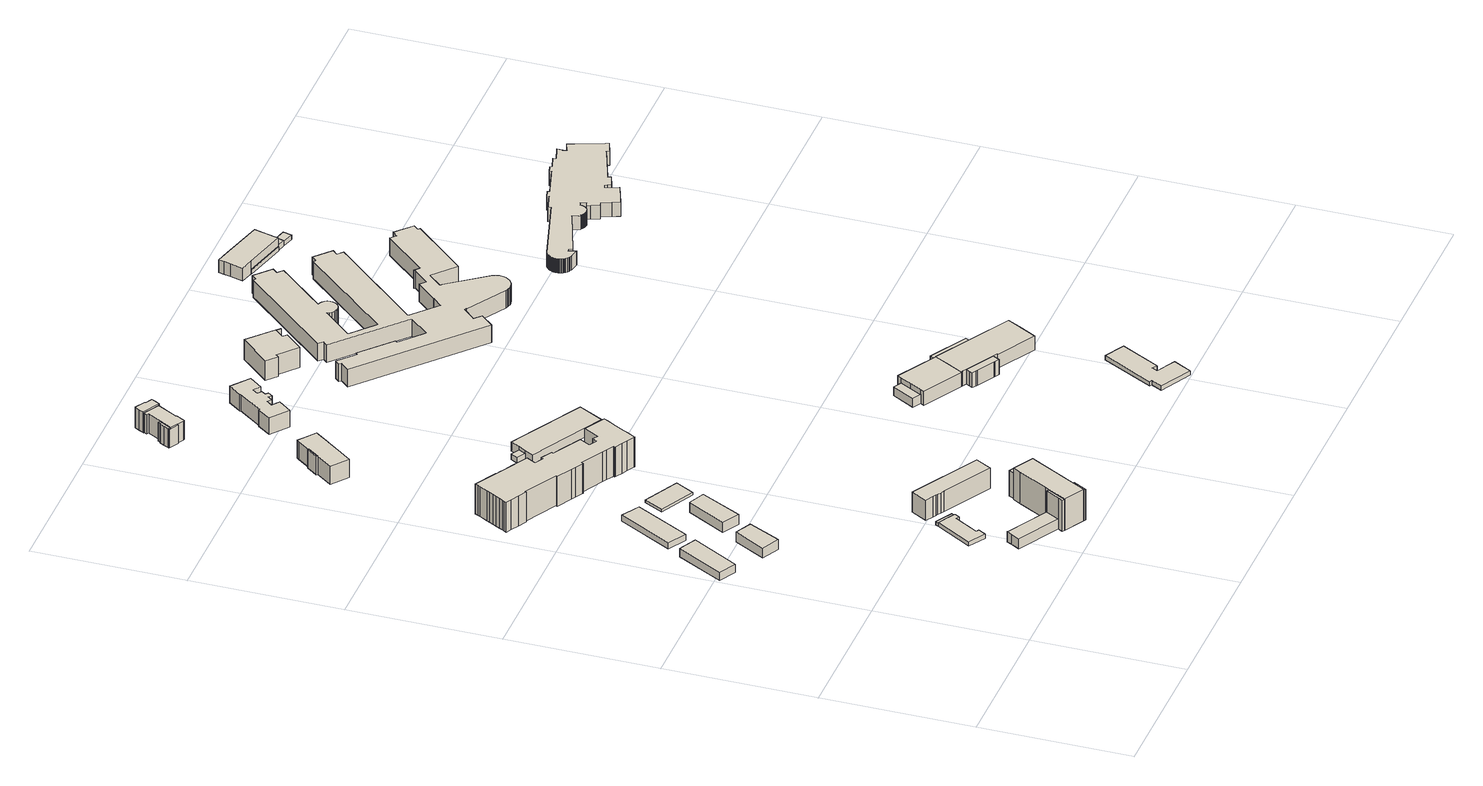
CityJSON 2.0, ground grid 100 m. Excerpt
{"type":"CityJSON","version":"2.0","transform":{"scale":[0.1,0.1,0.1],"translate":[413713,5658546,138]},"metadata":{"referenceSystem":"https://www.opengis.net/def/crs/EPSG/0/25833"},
"CityObjects":{
"building1":{"type":"Building","attributes":{"Dachtyp_tdc":"tdcFreeFormRoof","Gemeindeschluessel":14612000,"Dachneigung":58.14,"QualitaetDacherkennung":8,"Geometrietyp2DReferenz":"3000","measuredHeight":11.31,"function":"31001_9998","roofType":"5000"},"geometry":[{"type":"Solid","lod":"1","boundaries":[[[[0,1,2,3]],[[4,5,6,7]],[[3,5,4,0]],[[2,6,5,3]],[[1,7,6,2]],[[0,4,7,1]]]]}]},
"building2":{"type":"Building","attributes":{"Dachtyp_tdc":"tdcFreeFormRoof","Gemeindeschluessel":14612000,"Dachneigung":52.58,"QualitaetDacherkennung":6,"Geometrietyp2DReferenz":"3000","measuredHeight":11.4,"function":"31001_9998","roofType":"5000"},"geometry":[{"type":"Solid","lod":"1","boundaries":[[[[8,9,10,11]],[[12,13,14,15]],[[11,13,12,8]],[[10,14,13,11]],[[9,15,14,10]],[[8,12,15,9]]]]}]},
"building3":{"type":"Building","attributes":{"Dachtyp_tdc":"tdcFreeFormRoof","Gemeindeschluessel":14612000,"Dachneigung":46.21,"QualitaetDacherkennung":5,"Geometrietyp2DReferenz":"3000","measuredHeight":8.01,"function":"31001_9998","roofType":"5000"},"geometry":[{"type":"Solid","lod":"1","boundaries":[[[[16,17,18,19]],[[20,21,22,23]],[[19,21,20,16]],[[18,22,21,19]],[[17,23,22,18]],[[16,20,23,17]]]]}]},
"building4":{"type":"Building","attributes":{"Dachtyp_tdc":"tdcPolyFlatRoof","Gemeindeschluessel":14612000,"Dachneigung":6.12,"QualitaetDacherkennung":84,"Geometrietyp2DReferenz":"3000","measuredHeight":3.89,"function":"31001_9998","roofType":"2100"},"geometry":[{"type":"Solid","lod":"1","boundaries":[[[[24,25,26,27,28,29,30,31,32,33,34,35]],[[36,37,38,39,40,41,42,43,44,45,46,47]],[[35,37,36,24]],[[34,38,37,35]],[[33,39,38,34]],[[32,40,39,33]],[[31,41,40,32]],[[30,42,41,31]],[[29,43,42,30]],[[28,44,43,29]],[[27,45,44,28]],[[26,46,45,27]],[[25,47,46,26]],[[24,36,47,25]]]]}]},
"building5":{"type":"Building","attributes":{"Dachtyp_tdc":"tdcHipAndGableRoof","Gemeindeschluessel":14612000,"Dachneigung":25.74,"QualitaetDacherkennung":6,"Geometrietyp2DReferenz":"3000","measuredHeight":13.71,"function":"31001_9998","roofType":"5000"},"geometry":[{"type":"Solid","lod":"1","boundaries":[[[[48,49,50,51]],[[52,53,54,55]],[[51,53,52,48]],[[50,54,53,51]],[[49,55,54,50]],[[48,52,55,49]]]]}]},
"building6":{"type":"Building","attributes":{"Dachtyp_tdc":"tdcPolyFlatRoof","Gemeindeschluessel":14612000,"Dachneigung":4.2,"QualitaetDacherkennung":75,"Geometrietyp2DReferenz":"3000","measuredHeight":2.44,"function":"31001_9998","roofType":"2100"},"geometry":[{"type":"Solid","lod":"1","boundaries":[[[[56,57,58,59,60,61,62]],[[63,64,65,66,67,68,69]],[[62,64,63,56]],[[61,65,64,62]],[[60,66,65,61]],[[59,67,66,60]],[[58,68,67,59]],[[57,69,68,58]],[[56,63,69,57]]]]}]},
"building7":{"type":"Building","attributes":{"name":"DPFA-Bildungszentrum Dresden","Gemeindeschluessel":14612000,"Geometrietyp2DReferenz":"3000","function":"31001_3021","roofType":"9999"},"children":["building7-1","building7-2","building7-3","building7-4","building7-5"]},
"building7-1":{"type":"BuildingPart","attributes":{"Dachtyp_tdc":"tdcFreeFormRoof","Dachneigung":64.19,"QualitaetDacherkennung":11,"Geometrietyp2DReferenz":"3000","measuredHeight":23.09,"roofType":"5000"},"parents":["building7"],"geometry":[{"type":"Solid","lod":"1","boundaries":[[[[70,71,72,73,74]],[[75,76,77,78,79]],[[74,76,75,70]],[[73,77,76,74]],[[72,78,77,73]],[[71,79,78,72]],[[70,75,79,71]]]]}]},
"building7-2":{"type":"BuildingPart","attributes":{"Dachtyp_tdc":"tdcFreeFormRoof","Dachneigung":48.37,"QualitaetDacherkennung":3,"Geometrietyp2DReferenz":"3000","measuredHeight":19.52,"roofType":"5000"},"parents":["building7"],"geometry":[{"type":"Solid","lod":"1","boundaries":[[[[80,81,82,83]],[[84,85,86,87]],[[83,85,84,80]],[[82,86,85,83]],[[81,87,86,82]],[[80,84,87,81]]]]}]},
"building7-3":{"type":"BuildingPart","attributes":{"Dachtyp_tdc":"tdcHipRoof","Dachneigung":18.09,"QualitaetDacherkennung":74,"Geometrietyp2DReferenz":"3000","measuredHeight":23.92,"roofType":"3200"},"parents":["building7"],"geometry":[{"type":"Solid","lod":"1","boundaries":[[[[88,89,90,91,92,93,94,95,96,97,98]],[[99,100,101,87,86,102,103,104,78,77,105]],[[98,100,99,88]],[[97,101,100,98]],[[96,87,101,97]],[[95,86,87,96]],[[94,102,86,95]],[[93,103,102,94]],[[92,104,103,93]],[[91,78,104,92]],[[90,77,78,91]],[[89,105,77,90]],[[88,99,105,89]]]]}]},
"building7-4":{"type":"BuildingPart","attributes":{"Dachtyp_tdc":"tdcHipAndGableRoof","Dachneigung":14.09,"QualitaetDacherkennung":85,"Geometrietyp2DReferenz":"3000","measuredHeight":7.94,"roofType":"5000"},"parents":["building7"],"geometry":[{"type":"Solid","lod":"1","boundaries":[[[[106,107,108,109,110,111,112,113,114,115,116,117]],[[118,119,120,121,76,122,75,123,124,125,126,127]],[[117,119,118,106]],[[116,120,119,117]],[[115,121,120,116]],[[114,76,121,115]],[[113,122,76,114]],[[112,75,122,113]],[[111,123,75,112]],[[110,124,123,111]],[[109,125,124,110]],[[108,126,125,109]],[[107,127,126,108]],[[106,118,127,107]]]]}]},
"building7-5":{"type":"BuildingPart","attributes":{"Dachtyp_tdc":"tdcFreeFormRoof","Dachneigung":59.27,"QualitaetDacherkennung":9,"Geometrietyp2DReferenz":"3000","measuredHeight":22.64,"roofType":"5000"},"parents":["building7"],"geometry":[{"type":"Solid","lod":"1","boundaries":[[[[128,129,130,131]],[[103,132,133,104]],[[131,132,103,128]],[[130,133,132,131]],[[129,104,133,130]],[[128,103,104,129]]]]}]},
"building8":{"type":"Building","attributes":{"Dachtyp_tdc":"tdcGableRoof","Gemeindeschluessel":14612000,"Dachneigung":10.12,"QualitaetDacherkennung":11,"Geometrietyp2DReferenz":"3000","measuredHeight":3.49,"function":"31001_9998","roofType":"3100"},"geometry":[{"type":"Solid","lod":"1","boundaries":[[[[134,135,136,137]],[[138,139,140,141]],[[137,139,138,134]],[[136,140,139,137]],[[135,141,140,136]],[[134,138,141,135]]]]}]},
"building9":{"type":"Building","attributes":{"name":"Melli-Beese-Grundschule,Berufsfachschule Altenpflege Dresden","Dachtyp_tdc":"tdcFreeFormRoof","Gemeindeschluessel":14612000,"Dachneigung":17.08,"QualitaetDacherkennung":11,"Geometrietyp2DReferenz":"3000","measuredHeight":24.39,"function":"31001_3021","roofType":"5000"},"geometry":[{"type":"Solid","lod":"1","boundaries":[[[[142,143,144,145,146,147,148,149,150,151,152,153,154,155,156,157,158,159,160,161,162,163,164,165,166,167,168,169,170,171,172,173,174,175,176,177,178,179,180,181,182,183,184,185,186,187,188,189,190,191,192,193,194,195,196,197,198,199,200,201,202,203,204,205]],[[206,207,208,209,210,211,212,213,214,215,216,217,218,219,220,221,222,223,224,225,226,227,228,229,230,231,232,233,234,235,236,237,238,239,240,241,242,243,244,245,246,247,248,249,250,251,252,253,254,255,256,257,258,259,260,261,262,263,264,265,266,267,268,269]],[[205,207,206,142]],[[204,208,207,205]],[[203,209,208,204]],[[202,210,209,203]],[[201,211,210,202]],[[200,212,211,201]],[[199,213,212,200]],[[198,214,213,199]],[[197,215,214,198]],[[196,216,215,197]],[[195,217,216,196]],[[194,218,217,195]],[[193,219,218,194]],[[192,220,219,193]],[[191,221,220,192]],[[190,222,221,191]],[[189,223,222,190]],[[188,224,223,189]],[[187,225,224,188]],[[186,226,225,187]],[[185,227,226,186]],[[184,228,227,185]],[[183,229,228,184]],[[182,230,229,183]],[[181,231,230,182]],[[180,232,231,181]],[[179,233,232,180]],[[178,234,233,179]],[[177,235,234,178]],[[176,236,235,177]],[[175,237,236,176]],[[174,238,237,175]],[[173,239,238,174]],[[172,240,239,173]],[[171,241,240,172]],[[170,242,241,171]],[[169,243,242,170]],[[168,244,243,169]],[[167,245,244,168]],[[166,246,245,167]],[[165,247,246,166]],[[164,248,247,165]],[[163,249,248,164]],[[162,250,249,163]],[[161,251,250,162]],[[160,252,251,161]],[[159,253,252,160]],[[158,254,253,159]],[[157,255,254,158]],[[156,256,255,157]],[[155,257,256,156]],[[154,258,257,155]],[[153,259,258,154]],[[152,260,259,153]],[[151,261,260,152]],[[150,262,261,151]],[[149,263,262,150]],[[148,264,263,149]],[[147,265,264,148]],[[146,266,265,147]],[[145,267,266,146]],[[144,268,267,145]],[[143,269,268,144]],[[142,206,269,143]]]]}]},
"building10":{"type":"Building","attributes":{"name":"Freie Alternativschule Dresden","Dachtyp_tdc":"tdcPolyFlatRoof","Gemeindeschluessel":14612000,"Dachneigung":0,"QualitaetDacherkennung":61,"Geometrietyp2DReferenz":"3000","measuredHeight":14.5,"function":"31001_3021","roofType":"1000"},"geometry":[{"type":"Solid","lod":"1","boundaries":[[[[270,271,272,273,274,275,276,277,278,279,280]],[[281,282,283,284,285,286,287,288,289,290,291]],[[280,282,281,270]],[[279,283,282,280]],[[278,284,283,279]],[[277,285,284,278]],[[276,286,285,277]],[[275,287,286,276]],[[274,288,287,275]],[[273,289,288,274]],[[272,290,289,273]],[[271,291,290,272]],[[270,281,291,271]]]]}]},
"building11":{"type":"Building","attributes":{"name":"Graf-Stauffenberg-Kaserne","Gemeindeschluessel":14612000,"Geometrietyp2DReferenz":"3000","function":"31001_3073","roofType":"9999"},"children":["building11-1","building11-2","building11-3"]},
"building11-1":{"type":"BuildingPart","attributes":{"Dachtyp_tdc":"tdcFreeFormRoof","Dachneigung":63.9,"QualitaetDacherkennung":23,"Geometrietyp2DReferenz":"3000","measuredHeight":13.64,"roofType":"5000"},"parents":["building11"],"geometry":[{"type":"Solid","lod":"1","boundaries":[[[[292,293,294,295]],[[296,297,298,299]],[[295,297,296,292]],[[294,298,297,295]],[[293,299,298,294]],[[292,296,299,293]]]]}]},
"building11-2":{"type":"BuildingPart","attributes":{"Dachtyp_tdc":"tdcGableRoof","Dachneigung":10.16,"QualitaetDacherkennung":47,"Geometrietyp2DReferenz":"3000","measuredHeight":10.91,"roofType":"3100"},"parents":["building11"],"geometry":[{"type":"Solid","lod":"1","boundaries":[[[[300,301,302,303]],[[304,305,306,307]],[[303,305,304,300]],[[302,306,305,303]],[[301,307,306,302]],[[300,304,307,301]]]]}]},
"building11-3":{"type":"BuildingPart","attributes":{"Dachtyp_tdc":"tdcHipRoof","Dachneigung":38.09,"QualitaetDacherkennung":79,"Geometrietyp2DReferenz":"3000","measuredHeight":15.77,"roofType":"3200"},"parents":["building11"],"geometry":[{"type":"Solid","lod":"1","boundaries":[[[[308,309,310,311,312,313,314,315,316,317,318]],[[298,319,320,321,322,323,304,307,324,325,299]],[[317,319,298,318]],[[316,320,319,317]],[[315,321,320,316]],[[314,322,321,315]],[[313,323,322,314]],[[312,304,323,313]],[[311,307,304,312]],[[310,324,307,311]],[[309,325,324,310]],[[308,299,325,309]],[[318,298,299,308]]]]}]},
"building12":{"type":"Building","attributes":{"Gemeindeschluessel":14612000,"Geometrietyp2DReferenz":"3000","function":"31001_3211","roofType":"9999"},"children":["building12-1","building12-2"]},
"building12-1":{"type":"BuildingPart","attributes":{"Dachtyp_tdc":"tdcPolyFlatRoof","Dachneigung":0,"QualitaetDacherkennung":74,"Geometrietyp2DReferenz":"3000","measuredHeight":6.52,"roofType":"1000"},"parents":["building12"],"geometry":[{"type":"Solid","lod":"1","boundaries":[[[[326,327,328,329,330,331]],[[332,333,334,335,336,337]],[[331,333,332,326]],[[330,334,333,331]],[[329,335,334,330]],[[328,336,335,329]],[[327,337,336,328]],[[326,332,337,327]]]]}]},
"building12-2":{"type":"BuildingPart","attributes":{"Dachtyp_tdc":"tdcPolyFlatRoof","Dachneigung":0,"QualitaetDacherkennung":75,"Geometrietyp2DReferenz":"3000","measuredHeight":4.21,"roofType":"1000"},"parents":["building12"],"geometry":[{"type":"Solid","lod":"1","boundaries":[[[[338,339,340,341]],[[336,342,343,337]],[[341,342,336,338]],[[340,343,342,341]],[[339,337,343,340]],[[338,336,337,339]]]]}]},
"building13":{"type":"Building","attributes":{"name":"Graf-Stauffenberg-Kaserne","Gemeindeschluessel":14612000,"Geometrietyp2DReferenz":"3000","function":"31001_3073","roofType":"9999"},"children":["building13-1","building13-2","building13-3","building13-4"]},
"building13-1":{"type":"BuildingPart","attributes":{"Dachtyp_tdc":"tdcHipAndGableRoof","Dachneigung":38.52,"QualitaetDacherkennung":58,"Geometrietyp2DReferenz":"3000","measuredHeight":16.71,"roofType":"5000"},"parents":["building13"],"geometry":[{"type":"Solid","lod":"1","boundaries":[[[[344,345,346,347,348,349,350,351,352,353,354,355,356,357,358,359]],[[360,361,362,363,364,365,366,367,368,369,370,371,372,373,374,375]],[[359,361,360,344]],[[358,362,361,359]],[[357,363,362,358]],[[356,364,363,357]],[[355,365,364,356]],[[354,366,365,355]],[[353,367,366,354]],[[352,368,367,353]],[[351,369,368,352]],[[350,370,369,351]],[[349,371,370,350]],[[348,372,371,349]],[[347,373,372,348]],[[346,374,373,347]],[[345,375,374,346]],[[344,360,375,345]]]]}]},
"building13-2":{"type":"BuildingPart","attributes":{"Dachtyp_tdc":"tdcFreeFormRoof","Dachneigung":37.47,"QualitaetDacherkennung":11,"Geometrietyp2DReferenz":"3000","measuredHeight":13.28,"roofType":"5000"},"parents":["building13"],"geometry":[{"type":"Solid","lod":"1","boundaries":[[[[376,377,378,379,380,381]],[[382,383,384,385,372,386]],[[381,383,382,376]],[[380,384,383,381]],[[379,385,384,380]],[[378,372,385,379]],[[377,386,372,378]],[[376,382,386,377]]]]}]},
"building13-3":{"type":"BuildingPart","attributes":{"Dachtyp_tdc":"tdcGableRoof","Dachneigung":47.94,"QualitaetDacherkennung":48,"Geometrietyp2DReferenz":"3000","measuredHeight":16.8,"roofType":"3100"},"parents":["building13"],"geometry":[{"type":"Solid","lod":"1","boundaries":[[[[387,388,389,390,391,392,393,394,395,396]],[[397,398,374,399,373,385,384,400,401,402]],[[396,398,397,387]],[[395,374,398,396]],[[394,399,374,395]],[[393,373,399,394]],[[392,385,373,393]],[[391,384,385,392]],[[390,400,384,391]],[[389,401,400,390]],[[388,402,401,389]],[[387,397,402,388]]]]}]},
"building13-4":{"type":"BuildingPart","attributes":{"Dachtyp_tdc":"tdcGableRoof","Dachneigung":46.85,"QualitaetDacherkennung":53,"Geometrietyp2DReferenz":"3000","measuredHeight":16.76,"roofType":"3100"},"parents":["building13"],"geometry":[{"type":"Solid","lod":"1","boundaries":[[[[403,404,405,406,407,408,409,410,411,412,413]],[[366,363,414,415,416,417,418,419,420,421,367]],[[413,363,366,403]],[[412,414,363,413]],[[411,415,414,412]],[[410,416,415,411]],[[409,417,416,410]],[[408,418,417,409]],[[407,419,418,408]],[[406,420,419,407]],[[405,421,420,406]],[[404,367,421,405]],[[403,366,367,404]]]]}]},
"building14":{"type":"Building","attributes":{"name":"Graf-Stauffenberg-Kaserne","Dachtyp_tdc":"tdcFreeFormRoof","Gemeindeschluessel":14612000,"Dachneigung":36.03,"QualitaetDacherkennung":83,"Geometrietyp2DReferenz":"3000","measuredHeight":13.91,"function":"31001_3073","roofType":"5000"},"geometry":[{"type":"Solid","lod":"1","boundaries":[[[[422,423,424,425,426,427,428,429,430,431,432,433,434,435,436,437,438,439,440,441]],[[442,443,444,445,446,447,448,449,450,451,452,453,454,455,456,457,458,459,460,461]],[[441,443,442,422]],[[440,444,443,441]],[[439,445,444,440]],[[438,446,445,439]],[[437,447,446,438]],[[436,448,447,437]],[[435,449,448,436]],[[434,450,449,435]],[[433,451,450,434]],[[432,452,451,433]],[[431,453,452,432]],[[430,454,453,431]],[[429,455,454,430]],[[428,456,455,429]],[[427,457,456,428]],[[426,458,457,427]],[[425,459,458,426]],[[424,460,459,425]],[[423,461,460,424]],[[422,442,461,423]]]]}]},
"building15":{"type":"Building","attributes":{"name":"Graf-Stauffenberg-Kaserne","Dachtyp_tdc":"tdcFreeFormRoof","Gemeindeschluessel":14612000,"Dachneigung":10.04,"QualitaetDacherkennung":8,"Geometrietyp2DReferenz":"3000","measuredHeight":16.2,"function":"31001_3073","roofType":"5000"},"geometry":[{"type":"Solid","lod":"1","boundaries":[[[[462,463,464,465,466,467,468,469,470,471]],[[472,473,474,475,476,477,478,479,480,481]],[[471,473,472,462]],[[470,474,473,471]],[[469,475,474,470]],[[468,476,475,469]],[[467,477,476,468]],[[466,478,477,467]],[[465,479,478,466]],[[464,480,479,465]],[[463,481,480,464]],[[462,472,481,463]]]]}]},
"building16":{"type":"Building","attributes":{"Gemeindeschluessel":14612000,"Geometrietyp2DReferenz":"3000","function":"31001_9998","roofType":"9999"},"children":["building16-1","building16-2","building16-3","building16-4","building16-5"]},
"building16-1":{"type":"BuildingPart","attributes":{"Dachtyp_tdc":"tdcHipRoof","Dachneigung":43.59,"QualitaetDacherkennung":77,"Geometrietyp2DReferenz":"3000","measuredHeight":13.13,"roofType":"3200"},"parents":["building16"],"geometry":[{"type":"MultiSurface","lod":"1","boundaries":[[[482,483,484,485,486,487,486,488,489,490,491,488,492,493,494]],[[495,496,497,498,499,500,501,502,499,503,504,503,505,506,507]],[[494,496,495,482]],[[493,497,496,494]],[[492,498,497,493]],[[488,499,498,492]],[[491,500,499,488]],[[490,501,500,491]],[[489,502,501,490]],[[488,499,502,489]],[[486,503,499,488]],[[487,504,503,486]],[[485,505,503,486]],[[484,506,505,485]],[[483,507,506,484]],[[482,495,507,483]]]}]},
"building16-2":{"type":"BuildingPart","attributes":{"Dachtyp_tdc":"tdcGableRoof","Dachneigung":18.28,"QualitaetDacherkennung":95,"Geometrietyp2DReferenz":"3000","measuredHeight":12.03,"roofType":"3100"},"parents":["building16"],"geometry":[{"type":"Solid","lod":"1","boundaries":[[[[508,509,510,511,512,513,514,515,516,517]],[[501,518,519,520,521,522,523,524,525,502]],[[517,518,501,508]],[[516,519,518,517]],[[515,520,519,516]],[[514,521,520,515]],[[513,522,521,514]],[[512,523,522,513]],[[511,524,523,512]],[[510,525,524,511]],[[509,502,525,510]],[[508,501,502,509]]]]}]},
"building16-3":{"type":"BuildingPart","attributes":{"Dachtyp_tdc":"tdcGableRoof","Dachneigung":16.5,"QualitaetDacherkennung":87,"Geometrietyp2DReferenz":"3000","measuredHeight":7.67,"roofType":"3100"},"parents":["building16"],"geometry":[{"type":"Solid","lod":"1","boundaries":[[[[526,527,528,529]],[[530,531,521,519]],[[529,531,530,526]],[[528,521,531,529]],[[527,519,521,528]],[[526,530,519,527]]]]}]},
"building16-4":{"type":"BuildingPart","attributes":{"Dachtyp_tdc":"tdcGableRoof","Dachneigung":18.24,"QualitaetDacherkennung":83,"Geometrietyp2DReferenz":"3000","measuredHeight":12,"roofType":"3100"},"parents":["building16"],"geometry":[{"type":"Solid","lod":"1","boundaries":[[[[532,533,534,535,536,537,538,539,540]],[[541,542,543,544,504,525,545,523,546]],[[540,542,541,532]],[[539,543,542,540]],[[538,544,543,539]],[[537,504,544,538]],[[536,525,504,537]],[[535,545,525,536]],[[534,523,545,535]],[[533,546,523,534]],[[532,541,546,533]]]]}]},
"building16-5":{"type":"BuildingPart","attributes":{"Dachtyp_tdc":"tdcPolyFlatRoof","Dachneigung":3.15,"QualitaetDacherkennung":83,"Geometrietyp2DReferenz":"3000","measuredHeight":8.24,"roofType":"2100"},"parents":["building16"],"geometry":[{"type":"Solid","lod":"1","boundaries":[[[[547,548,549,550]],[[546,551,552,541]],[[550,551,546,547]],[[549,552,551,550]],[[548,541,552,549]],[[547,546,541,548]]]]}]},
"building17":{"type":"Building","attributes":{"Dachtyp_tdc":"tdcPolyFlatRoof","Gemeindeschluessel":14612000,"Dachneigung":0,"QualitaetDacherkennung":88,"Geometrietyp2DReferenz":"3000","measuredHeight":2.96,"function":"31001_9998","roofType":"1000"},"geometry":[{"type":"Solid","lod":"1","boundaries":[[[[553,554,555,556,557,558,559,560,561,562]],[[563,564,565,566,567,568,569,570,571,572]],[[562,564,563,553]],[[561,565,564,562]],[[560,566,565,561]],[[559,567,566,560]],[[558,568,567,559]],[[557,569,568,558]],[[556,570,569,557]],[[555,571,570,556]],[[554,572,571,555]],[[553,563,572,554]]]]}]},
"building18":{"type":"Building","attributes":{"name":"Graf-Stauffenberg-Kaserne","Dachtyp_tdc":"tdcPolyFlatRoof","Gemeindeschluessel":14612000,"Dachneigung":0,"QualitaetDacherkennung":30,"Geometrietyp2DReferenz":"3000","measuredHeight":12.57,"function":"31001_3073","roofType":"1000"},"geometry":[{"type":"Solid","lod":"1","boundaries":[[[[573,574,575,576,577,578,579,580,581,582,583,584,585,586,587,588,589,590,591,592,593,594,595,596,597,598,599,600,601,602,603,604,605,606,607,608,609,610,611,612,613,614,615,616,617,618,619,620,621,622,623,624,625,626,627,628,629,630,631,632,633,634,635,636,637,638,639,640,641,642,643,644,645,646,647,648,649,650,651,652,653,654,655,656,657]],[[658,659,660,661,662,663,664,665,666,667,668,669,670,671,672,673,674,675,676,677,678,679,680,681,682,683,684,685,686,687,688,689,690,691,692,693,694,695,696,697,698,699,700,701,702,703,704,705,706,707,708,709,710,711,712,713,714,715,716,717,718,719,720,721,722,723,724,725,726,727,728,729,730,731,732,733,734,735,736,737,738,739,740,741,742]],[[657,659,658,573]],[[656,660,659,657]],[[655,661,660,656]],[[654,662,661,655]],[[653,663,662,654]],[[652,664,663,653]],[[651,665,664,652]],[[650,666,665,651]],[[649,667,666,650]],[[648,668,667,649]],[[647,669,668,648]],[[646,670,669,647]],[[645,671,670,646]],[[644,672,671,645]],[[643,673,672,644]],[[642,674,673,643]],[[641,675,674,642]],[[640,676,675,641]],[[639,677,676,640]],[[638,678,677,639]],[[637,679,678,638]],[[636,680,679,637]],[[635,681,680,636]],[[634,682,681,635]],[[633,683,682,634]],[[632,684,683,633]],[[631,685,684,632]],[[630,686,685,631]],[[629,687,686,630]],[[628,688,687,629]],[[627,689,688,628]],[[626,690,689,627]],[[625,691,690,626]],[[624,692,691,625]],[[623,693,692,624]],[[622,694,693,623]],[[621,695,694,622]],[[620,696,695,621]],[[619,697,696,620]],[[618,698,697,619]],[[617,699,698,618]],[[616,700,699,617]],[[615,701,700,616]],[[614,702,701,615]],[[613,703,702,614]],[[612,704,703,613]],[[611,705,704,612]],[[610,706,705,611]],[[609,707,706,610]],[[608,708,707,609]],[[607,709,708,608]],[[606,710,709,607]],[[605,711,710,606]],[[604,712,711,605]],[[603,713,712,604]],[[602,714,713,603]],[[601,715,714,602]],[[600,716,715,601]],[[599,717,716,600]],[[598,718,717,599]],[[597,719,718,598]],[[596,720,719,597]],[[595,721,720,596]],[[594,722,721,595]],[[593,723,722,594]],[[592,724,723,593]],[[591,725,724,592]],[[590,726,725,591]],[[589,727,726,590]],[[588,728,727,589]],[[587,729,728,588]],[[586,730,729,587]],[[585,731,730,586]],[[584,732,731,585]],[[583,733,732,584]],[[582,734,733,583]],[[581,735,734,582]],[[580,736,735,581]],[[579,737,736,580]],[[578,738,737,579]],[[577,739,738,578]],[[576,740,739,577]],[[575,741,740,576]],[[574,742,741,575]],[[573,658,742,574]]]]}]},
"building19":{"type":"Building","attributes":{"Gemeindeschluessel":14612000,"Geometrietyp2DReferenz":"3000","function":"31001_3211","roofType":"9999"},"children":["building19-1","building19-2"]},
"building19-1":{"type":"BuildingPart","attributes":{"Dachtyp_tdc":"tdcPolyFlatRoof","Dachneigung":0,"QualitaetDacherkennung":0,"Geometrietyp2DReferenz":"3000","measuredHeight":3.06,"roofType":"9999"},"parents":["building19"],"geometry":[{"type":"Solid","lod":"1","boundaries":[[[[743,744,745,746]],[[747,748,749,750]],[[746,748,747,743]],[[745,749,748,746]],[[744,750,749,745]],[[743,747,750,744]]]]}]},
"building19-2":{"type":"BuildingPart","attributes":{"Dachtyp_tdc":"tdcGableRoof","Dachneigung":28.22,"QualitaetDacherkennung":92,"Geometrietyp2DReferenz":"3000","measuredHeight":11.41,"roofType":"3100"},"parents":["building19"],"geometry":[{"type":"Solid","lod":"1","boundaries":[[[[751,752,753,754,755,756,757,758,759]],[[760,761,762,763,764,765,766,749,748]],[[759,761,760,751]],[[758,762,761,759]],[[757,763,762,758]],[[756,764,763,757]],[[755,765,764,756]],[[754,766,765,755]],[[753,749,766,754]],[[752,748,749,753]],[[751,760,748,752]]]]}]},
"building20":{"type":"Building","attributes":{"Dachtyp_tdc":"tdcPolyFlatRoof","Gemeindeschluessel":14612000,"Dachneigung":0,"QualitaetDacherkennung":75,"Geometrietyp2DReferenz":"3000","measuredHeight":3.94,"function":"31001_9998","roofType":"1000"},"geometry":[{"type":"Solid","lod":"1","boundaries":[[[[767,768,769,770,771]],[[772,773,774,775,776]],[[771,773,772,767]],[[770,774,773,771]],[[769,775,774,770]],[[768,776,775,769]],[[767,772,776,768]]]]}]},
"building21":{"type":"Building","attributes":{"Dachtyp_tdc":"tdcPolyFlatRoof","Gemeindeschluessel":14612000,"Dachneigung":0,"QualitaetDacherkennung":73,"Geometrietyp2DReferenz":"3000","measuredHeight":3.17,"function":"31001_9998","roofType":"1000"},"geometry":[{"type":"Solid","lod":"1","boundaries":[[[[777,778,779,780]],[[772,776,781,782]],[[780,776,772,777]],[[779,781,776,780]],[[778,782,781,779]],[[777,772,782,778]]]]}]},
"building22":{"type":"Building","attributes":{"name":"Graf-Stauffenberg-Kaserne","Dachtyp_tdc":"tdcPolyFlatRoof","Gemeindeschluessel":14612000,"Dachneigung":0,"QualitaetDacherkennung":29,"Geometrietyp2DReferenz":"3000","measuredHeight":9.92,"function":"31001_3211","roofType":"1000"},"geometry":[{"type":"Solid","lod":"1","boundaries":[[[[783,784,785,786,787,788,789,790,791,792,793,794,795,796,797,798,799,800,801,802,803,804,805,806,807,808,809,810,811,812,813,814,815,816,817,818,819,820,821,822,823,824,825,826,827,828,829,830,831,832,833,834,835,836,837,838,839,840,841,842,843,844,845,846,847,848,849,850,851,852,853,854,855,856,857,858,859,860,861,862,863,864,865,866,867,868,869,870,871,872,873,874,875,876,877,878,879,880,881,882,883,884,885,886,887,888,889,890,891]],[[892,893,894,895,896,897,898,899,900,901,902,903,904,905,906,907,908,909,910,911,912,913,914,915,916,917,918,919,920,921,922,923,924,925,926,927,928,929,930,931,932,933,934,935,936,937,938,939,940,941,942,943,944,945,946,947,948,949,950,951,952,953,954,955,956,957,958,959,960,961,962,963,964,965,966,967,968,969,970,971,972,973,974,975,976,977,978,979,980,981,982,983,984,985,986,987,988,989,990,991,992,993,994,995,996,997,998,999,1000]],[[891,893,892,783]],[[890,894,893,891]],[[889,895,894,890]],[[888,896,895,889]],[[887,897,896,888]],[[886,898,897,887]],[[885,899,898,886]],[[884,900,899,885]],[[883,901,900,884]],[[882,902,901,883]],[[881,903,902,882]],[[880,904,903,881]],[[879,905,904,880]],[[878,906,905,879]],[[877,907,906,878]],[[876,908,907,877]],[[875,909,908,876]],[[874,910,909,875]],[[873,911,910,874]],[[872,912,911,873]],[[871,913,912,872]],[[870,914,913,871]],[[869,915,914,870]],[[868,916,915,869]],[[867,917,916,868]],[[866,918,917,867]],[[865,919,918,866]],[[864,920,919,865]],[[863,921,920,864]],[[862,922,921,863]],[[861,923,922,862]],[[860,924,923,861]],[[859,925,924,860]],[[858,926,925,859]],[[857,927,926,858]],[[856,928,927,857]],[[855,929,928,856]],[[854,930,929,855]],[[853,931,930,854]],[[852,932,931,853]],[[851,933,932,852]],[[850,934,933,851]],[[849,935,934,850]],[[848,936,935,849]],[[847,937,936,848]],[[846,938,937,847]],[[845,939,938,846]],[[844,940,939,845]],[[843,941,940,844]],[[842,942,941,843]],[[841,943,942,842]],[[840,944,943,841]],[[839,945,944,840]],[[838,946,945,839]],[[837,947,946,838]],[[836,948,947,837]],[[835,949,948,836]],[[834,950,949,835]],[[833,951,950,834]],[[832,952,951,833]],[[831,953,952,832]],[[830,954,953,831]],[[829,955,954,830]],[[828,956,955,829]],[[827,957,956,828]],[[826,958,957,827]],[[825,959,958,826]],[[824,960,959,825]],[[823,961,960,824]],[[822,962,961,823]],[[821,963,962,822]],[[820,964,963,821]],[[819,965,964,820]],[[818,966,965,819]],[[817,967,966,818]],[[816,968,967,817]],[[815,969,968,816]],[[814,970,969,815]],[[813,971,970,814]],[[812,972,971,813]],[[811,973,972,812]],[[810,974,973,811]],[[809,975,974,810]],[[808,976,975,809]],[[807,977,976,808]],[[806,978,977,807]],[[805,979,978,806]],[[804,980,979,805]],[[803,981,980,804]],[[802,982,981,803]],[[801,983,982,802]],[[800,984,983,801]],[[799,985,984,800]],[[798,986,985,799]],[[797,987,986,798]],[[796,988,987,797]],[[795,989,988,796]],[[794,990,989,795]],[[793,991,990,794]],[[792,992,991,793]],[[791,993,992,792]],[[790,994,993,791]],[[789,995,994,790]],[[788,996,995,789]],[[787,997,996,788]],[[786,998,997,787]],[[785,999,998,786]],[[784,1000,999,785]],[[783,892,1000,784]]]]}]}
},
"vertices":[
[296,2217,78],[178,2276,78],[8,1965,78],[121,1904,78],[296,2217,18],[121,1904,18],[8,1965,18],[178,2276,18],
[548,1953,89],[440,2008,89],[324,1798,89],[442,1741,89],[548,1953,18],[442,1741,18],[324,1798,18],[440,2008,18],
[542,2657,69],[423,2727,69],[224,2363,69],[347,2295,69],[542,2657,26],[347,2295,26],[224,2363,26],[423,2727,26],
[980,669,39],[1073,826,39],[1094,814,39],[1115,848,39],[1112,850,39],[1097,859,39],[1043,891,39],[1042,889,39],[1001,914,39],[858,674,39],[968,608,39],[998,658,39],[980,669,7],[998,658,7],[968,608,7],[858,674,7],[1001,914,7],[1042,889,7],[1043,891,7],[1097,859,7],[1112,850,7],[1115,848,7],[1094,814,7],[1073,826,7],
[648,2372,96],[502,2113,96],[614,2048,96],[756,2323,96],[648,2372,24],[756,2323,24],[614,2048,24],[502,2113,24],
[1043,891,32],[1097,859,32],[1112,850,32],[1125,871,32],[1014,936,32],[1001,914,32],[1042,889,32],[1043,891,8],[1042,889,8],[1001,914,8],[1014,936,8],[1125,871,8],[1112,850,8],[1097,859,8],
[1207,225,229],[1190,193,229],[1205,185,229],[1273,308,229],[1258,316,229],[1207,225,7],[1258,316,7],[1273,308,7],[1205,185,7],[1190,193,7],
[1455,621,188],[1432,578,188],[1554,510,188],[1578,552,188],[1455,621,7],[1578,552,7],[1554,510,7],[1432,578,7],
[1397,532,233],[1286,332,233],[1273,308,233],[1205,185,233],[1341,110,233],[1391,200,233],[1561,507,233],[1554,510,233],[1432,578,233],[1431,578,233],[1425,582,233],[1397,532,7],[1425,582,7],[1431,578,7],[1561,507,7],[1391,200,7],[1341,110,7],[1286,332,7],
[1133,385,79],[1112,397,79],[984,467,79],[978,471,79],[959,435,79],[928,380,79],[1207,225,79],[1232,271,79],[1258,316,79],[1253,319,79],[1223,336,79],[1202,347,79],[1133,385,7],[1202,347,7],[1223,336,7],[1253,319,7],[1232,271,7],[928,380,7],[959,435,7],[978,471,7],[984,467,7],[1112,397,7],
[1391,200,226],[1341,110,226],[1355,102,226],[1405,192,226],[1405,192,7],[1355,102,7],
[889,2535,49],[652,2655,49],[586,2528,49],[821,2410,49],[889,2535,31],[821,2410,31],[586,2528,31],[652,2655,31],
[567,3273,269],[510,3305,269],[544,3367,269],[488,3398,269],[436,3426,269],[384,3455,269],[354,3472,269],[327,3487,269],[322,3489,269],[176,3570,269],[165,3549,269],[156,3533,269],[125,3477,269],[115,3458,269],[101,3433,269],[87,3408,269],[73,3382,269],[60,3359,269],[52,3344,269],[44,3330,269],[82,3310,269],[134,3282,269],[190,3251,269],[195,3260,269],[415,3139,269],[409,3130,269],[513,3073,269],[542,3057,269],[591,3030,269],[595,3028,269],[602,3040,269],[753,2957,269],[782,2941,269],[829,2915,269],[823,2905,269],[828,2902,269],[876,2876,269],[914,2856,269],[962,2829,269],[966,2827,269],[969,2830,269],[995,2879,269],[1015,2915,269],[1047,2974,269],[1065,3005,269],[1068,3011,269],[1084,3041,269],[1097,3064,269],[1058,3086,269],[1023,3105,269],[1003,3116,269],[957,3142,269],[901,3041,269],[871,3062,269],[850,3030,269],[799,3059,269],[837,3128,269],[792,3153,269],[777,3161,269],[764,3168,269],[694,3207,269],[643,3235,269],[650,3247,269],[575,3288,269],[567,3273,55],[575,3288,55],[650,3247,55],[643,3235,55],[694,3207,55],[764,3168,55],[777,3161,55],[792,3153,55],[837,3128,55],[799,3059,55],[850,3030,55],[871,3062,55],[901,3041,55],[957,3142,55],[1003,3116,55],[1023,3105,55],[1058,3086,55],[1097,3064,55],[1084,3041,55],[1068,3011,55],[1065,3005,55],[1047,2974,55],[1015,2915,55],[995,2879,55],[969,2830,55],[966,2827,55],[962,2829,55],[914,2856,55],[876,2876,55],[828,2902,55],[823,2905,55],[829,2915,55],[782,2941,55],[753,2957,55],[602,3040,55],[595,3028,55],[591,3030,55],[542,3057,55],[513,3073,55],[409,3130,55],[415,3139,55],[195,3260,55],[190,3251,55],[134,3282,55],[82,3310,55],[44,3330,55],[52,3344,55],[60,3359,55],[73,3382,55],[87,3408,55],[101,3433,55],[115,3458,55],[125,3477,55],[156,3533,55],[165,3549,55],[176,3570,55],[322,3489,55],[327,3487,55],[354,3472,55],[384,3455,55],[436,3426,55],[488,3398,55],[544,3367,55],[510,3305,55],
[1491,751,156],[1507,780,156],[1529,819,156],[1551,858,156],[1095,1112,156],[1035,1006,156],[1088,977,156],[1109,965,156],[1120,959,156],[1142,946,156],[1166,933,156],[1491,751,11],[1166,933,11],[1142,946,11],[1120,959,11],[1109,965,11],[1088,977,11],[1035,1006,11],[1095,1112,11],[1551,858,11],[1529,819,11],[1507,780,11],
[235,4597,212],[242,4592,212],[298,4666,212],[290,4671,212],[235,4597,81],[290,4671,81],[298,4666,81],[242,4592,81],
[408,4580,186],[383,4546,186],[393,4539,186],[418,4572,186],[408,4580,81],[418,4572,81],[393,4539,81],[383,4546,81],
[242,4592,210],[162,4485,210],[273,4401,210],[383,4546,210],[408,4580,210],[408,4579,210],[483,4680,210],[415,4731,210],[371,4764,210],[358,4746,210],[298,4666,210],[358,4746,81],[371,4764,81],[415,4731,81],[483,4680,81],[408,4579,81],[273,4401,81],[162,4485,81],
[863,3574,141],[830,3513,141],[804,3466,141],[772,3408,141],[1266,3139,141],[1356,3304,141],[863,3574,76],[1356,3304,76],[1266,3139,76],[772,3408,76],[804,3466,76],[830,3513,76],
[804,3466,118],[830,3513,118],[774,3544,118],[748,3497,118],[748,3497,76],[774,3544,76],
[371,5719,189],[386,5711,189],[335,5621,189],[290,5540,189],[341,5512,189],[383,5489,189],[387,5487,189],[419,5543,189],[415,5545,189],[491,5683,189],[492,5683,189],[447,5708,189],[399,5735,189],[381,5745,189],[379,5740,189],[382,5738,189],[371,5719,52],[382,5738,52],[379,5740,52],[381,5745,52],[399,5735,52],[447,5708,52],[492,5683,52],[491,5683,52],[415,5545,52],[419,5543,52],[387,5487,52],[383,5489,52],[341,5512,52],[290,5540,52],[335,5621,52],[386,5711,52],
[273,5541,182],[338,5506,182],[341,5512,182],[277,5547,182],[272,5550,182],[269,5544,182],[273,5541,52],[269,5544,52],[272,5550,52],[277,5547,52],[338,5506,52],
[312,5610,187],[307,5612,187],[304,5607,187],[288,5578,187],[272,5550,187],[277,5547,187],[290,5540,187],[306,5568,187],[335,5621,187],[322,5628,187],[312,5610,52],[322,5628,52],[306,5568,52],[288,5578,52],[304,5607,52],[307,5612,52],
[492,5683,199],[491,5683,199],[496,5681,199],[512,5709,199],[528,5739,199],[481,5764,199],[484,5769,199],[416,5807,199],[413,5802,199],[397,5773,199],[381,5745,199],[397,5773,52],[413,5802,52],[416,5807,52],[484,5769,52],[481,5764,52],[528,5739,52],[512,5709,52],[496,5681,52],
[737,5251,207],[741,5247,207],[619,5087,207],[616,5090,207],[550,5002,207],[670,4912,207],[736,4999,207],[688,5035,207],[716,5071,207],[742,5051,207],[764,5080,207],[785,5064,207],[807,5094,207],[788,5109,207],[809,5137,207],[782,5157,207],[810,5194,207],[857,5159,207],[923,5246,207],[803,5337,207],[737,5251,88],[803,5337,88],[923,5246,88],[857,5159,88],[810,5194,88],[782,5157,88],[809,5137,88],[788,5109,88],[807,5094,88],[785,5064,88],[764,5080,88],[742,5051,88],[716,5071,88],[688,5035,88],[736,4999,88],[670,4912,88],[550,5002,88],[616,5090,88],[619,5087,88],[741,5247,88],
[1265,5403,239],[1088,5208,239],[1153,5149,239],[1169,5166,239],[1289,5058,239],[1396,5175,239],[1372,5198,239],[1421,5252,239],[1446,5229,239],[1451,5235,239],[1265,5403,96],[1451,5235,96],[1446,5229,96],[1421,5252,96],[1372,5198,96],[1396,5175,96],[1289,5058,96],[1169,5166,96],[1153,5149,96],[1088,5208,96],
[2507,1178,132],[2628,1111,132],[2635,1107,132],[2662,1092,132],[2687,1138,132],[2718,1121,132],[2498,1243,132],[2465,1262,132],[2465,1261,132],[2473,1257,132],[2485,1218,132],[2473,1197,132],[2499,1182,132],[2507,1178,26],[2499,1182,26],[2473,1197,26],[2485,1218,26],[2498,1243,26],[2473,1257,26],[2465,1261,26],[2465,1262,26],[2687,1138,26],[2718,1121,26],[2662,1092,26],[2635,1107,26],[2628,1111,26],
[2465,1261,127],[2465,1262,127],[2466,1262,127],[2522,1362,127],[2577,1463,127],[2309,1613,127],[2294,1586,127],[2253,1512,127],[2211,1436,127],[2197,1411,127],[2197,1411,26],[2211,1436,26],[2253,1512,26],[2294,1586,26],[2309,1613,26],[2577,1463,26],[2522,1362,26],[2466,1262,26],
[2156,1467,90],[2211,1436,90],[2294,1586,90],[2240,1616,90],[2156,1467,26],[2240,1616,26],
[2831,1325,126],[2579,1465,126],[2577,1463,126],[2522,1363,126],[2466,1262,126],[2718,1121,126],[2981,974,126],[3038,1076,126],[3095,1178,126],[2831,1325,26],[3095,1178,26],[3038,1076,26],[2981,974,26],[2522,1363,26],[2579,1465,26],
[2579,1465,107],[2831,1325,107],[2855,1367,107],[2603,1508,107],[2603,1508,26],[2855,1367,26],
[2816,116,51],[3028,3,51],[3094,126,51],[2967,194,51],[2986,229,51],[3018,211,51],[3157,470,51],[3023,541,51],[2839,197,51],[2855,188,51],[2816,116,21],[2855,188,21],[2839,197,21],[3023,541,21],[3157,470,21],[3018,211,21],[2986,229,21],[2967,194,21],[3094,126,21],[3028,3,21],
[1355,4714,223],[1244,4815,223],[1217,4786,223],[1230,4774,223],[1180,4718,223],[1912,4054,223],[1990,4140,223],[1945,4180,223],[2021,4262,223],[2034,4254,223],[2032,4251,223],[2299,4092,223],[2312,4087,223],[2325,4083,223],[2339,4081,223],[2353,4081,223],[2373,4085,223],[2392,4094,223],[2409,4107,223],[2423,4123,223],[2433,4141,223],[2438,4162,223],[2439,4183,223],[2435,4203,223],[2425,4225,223],[2239,4478,223],[2235,4476,223],[2226,4489,223],[2308,4579,223],[2454,4447,223],[2772,4797,223],[2760,4807,223],[2790,4839,223],[2683,4937,223],[2653,4904,223],[2618,4936,223],[2364,4657,223],[2330,4688,223],[2325,4683,223],[2330,4679,223],[2235,4575,223],[2197,4608,223],[2077,4475,223],[2078,4474,223],[2021,4411,223],[1853,4564,223],[2383,5150,223],[2347,5182,223],[2377,5214,223],[2270,5311,223],[2240,5279,223],[2229,5289,223],[1699,4704,223],[1547,4841,223],[1722,5034,223],[1728,5018,223],[1739,5005,223],[1753,4994,223],[1769,4988,223],[1786,4986,223],[1803,4989,223],[1818,4996,223],[1832,5007,223],[1841,5021,223],[1847,5038,223],[1848,5055,223],[1845,5072,223],[1837,5087,223],[1825,5099,223],[1810,5109,223],[1794,5113,223],[2077,5427,223],[2042,5459,223],[2071,5491,223],[1964,5588,223],[1935,5556,223],[1923,5566,223],[1389,4977,223],[1418,4951,223],[1393,4923,223],[1825,4531,223],[1705,4398,223],[1554,4534,223],[1565,4546,223],[1366,4727,223],[1355,4714,97],[1366,4727,97],[1565,4546,97],[1554,4534,97],[1705,4398,97],[1825,4531,97],[1393,4923,97],[1418,4951,97],[1389,4977,97],[1923,5566,97],[1935,5556,97],[1964,5588,97],[2071,5491,97],[2042,5459,97],[2077,5427,97],[1794,5113,97],[1810,5109,97],[1825,5099,97],[1837,5087,97],[1845,5072,97],[1848,5055,97],[1847,5038,97],[1841,5021,97],[1832,5007,97],[1818,4996,97],[1803,4989,97],[1786,4986,97],[1769,4988,97],[1753,4994,97],[1739,5005,97],[1728,5018,97],[1722,5034,97],[1547,4841,97],[1699,4704,97],[2229,5289,97],[2240,5279,97],[2270,5311,97],[2377,5214,97],[2347,5182,97],[2383,5150,97],[1853,4564,97],[2021,4411,97],[2078,4474,97],[2077,4475,97],[2197,4608,97],[2235,4575,97],[2330,4679,97],[2325,4683,97],[2330,4688,97],[2364,4657,97],[2618,4936,97],[2653,4904,97],[2683,4937,97],[2790,4839,97],[2760,4807,97],[2772,4797,97],[2454,4447,97],[2308,4579,97],[2226,4489,97],[2235,4476,97],[2239,4478,97],[2425,4225,97],[2435,4203,97],[2439,4183,97],[2438,4162,97],[2433,4141,97],[2423,4123,97],[2409,4107,97],[2392,4094,97],[2373,4085,97],[2353,4081,97],[2339,4081,97],[2325,4083,97],[2312,4087,97],[2299,4092,97],[2032,4251,97],[2034,4254,97],[2021,4262,97],[1945,4180,97],[1990,4140,97],[1912,4054,97],[1180,4718,97],[1230,4774,97],[1217,4786,97],[1244,4815,97],
[2099,5637,170],[2388,5562,170],[2389,5566,170],[2099,5641,170],[2099,5637,140],[2099,5641,140],[2389,5566,140],[2388,5562,140],
[2010,5664,231],[2099,5641,231],[2389,5566,231],[2411,5648,231],[2432,5731,231],[2143,5806,231],[2052,5829,231],[2043,5793,231],[2031,5746,231],[2010,5664,140],[2031,5746,140],[2043,5793,140],[2052,5829,140],[2143,5806,140],[2432,5731,140],[2411,5648,140],
[2441,5549,184],[2456,5606,184],[2485,5718,184],[2432,5731,184],[2388,5562,184],[2441,5549,145],[2388,5562,145],[2432,5731,145],[2485,5718,145],[2456,5606,145],
[2441,5549,177],[2523,5527,177],[2538,5585,177],[2456,5606,177],[2538,5585,145],[2523,5527,145],
[3788,3930,142],[3781,3950,142],[4040,4046,142],[4047,4027,142],[4131,4058,142],[4124,4077,142],[4043,4296,142],[3977,4272,142],[3968,4296,142],[3973,4298,142],[3972,4335,142],[3870,4306,142],[3865,4325,142],[3779,4301,142],[3775,4314,142],[3724,4300,142],[3728,4287,142],[3519,4229,142],[3515,4242,142],[3464,4228,142],[3468,4215,142],[3350,4182,142],[3356,4164,142],[2890,4034,142],[2883,4031,142],[2878,4028,142],[2873,4025,142],[2868,4021,142],[2864,4017,142],[2860,4013,142],[2856,4009,142],[2853,4004,142],[2849,3999,142],[2847,3994,142],[2844,3988,142],[2842,3983,142],[2840,3976,142],[2839,3969,142],[2838,3963,142],[2838,3957,142],[2838,3951,142],[2839,3945,142],[2840,3939,142],[2841,3934,142],[2843,3928,142],[2845,3923,142],[2848,3917,142],[2851,3912,142],[2854,3907,142],[2859,3902,142],[2866,3894,142],[2875,3888,142],[2885,3883,142],[2895,3879,142],[2957,3868,142],[2941,3915,142],[2964,3923,142],[2973,3897,142],[3309,4017,142],[3329,3966,142],[3335,3969,142],[3339,3965,142],[3342,3962,142],[3345,3960,142],[3348,3957,142],[3352,3955,142],[3355,3954,142],[3359,3952,142],[3363,3951,142],[3367,3950,142],[3371,3949,142],[3375,3948,142],[3379,3948,142],[3383,3948,142],[3387,3949,142],[3391,3949,142],[3394,3950,142],[3399,3952,142],[3404,3954,142],[3408,3956,142],[3411,3958,142],[3415,3960,142],[3418,3963,142],[3421,3965,142],[3423,3968,142],[3426,3971,142],[3428,3975,142],[3430,3978,142],[3432,3982,142],[3433,3986,142],[3435,3989,142],[3436,3993,142],[3436,3997,142],[3437,4001,142],[3437,4005,142],[3437,4006,142],[3458,4014,142],[3471,3978,142],[3448,3970,142],[3456,3947,142],[3476,3893,142],[3499,3902,142],[3524,3835,142],[3542,3787,142],[3695,3844,142],[3662,3931,142],[3688,3941,142],[3697,3919,142],[3704,3899,142],[3788,3930,43],[3704,3899,43],[3697,3919,43],[3688,3941,43],[3662,3931,43],[3695,3844,43],[3542,3787,43],[3524,3835,43],[3499,3902,43],[3476,3893,43],[3456,3947,43],[3448,3970,43],[3471,3978,43],[3458,4014,43],[3437,4006,43],[3437,4005,43],[3437,4001,43],[3436,3997,43],[3436,3993,43],[3435,3989,43],[3433,3986,43],[3432,3982,43],[3430,3978,43],[3428,3975,43],[3426,3971,43],[3423,3968,43],[3421,3965,43],[3418,3963,43],[3415,3960,43],[3411,3958,43],[3408,3956,43],[3404,3954,43],[3399,3952,43],[3394,3950,43],[3391,3949,43],[3387,3949,43],[3383,3948,43],[3379,3948,43],[3375,3948,43],[3371,3949,43],[3367,3950,43],[3363,3951,43],[3359,3952,43],[3355,3954,43],[3352,3955,43],[3348,3957,43],[3345,3960,43],[3342,3962,43],[3339,3965,43],[3335,3969,43],[3329,3966,43],[3309,4017,43],[2973,3897,43],[2964,3923,43],[2941,3915,43],[2957,3868,43],[2895,3879,43],[2885,3883,43],[2875,3888,43],[2866,3894,43],[2859,3902,43],[2854,3907,43],[2851,3912,43],[2848,3917,43],[2845,3923,43],[2843,3928,43],[2841,3934,43],[2840,3939,43],[2839,3945,43],[2838,3951,43],[2838,3957,43],[2838,3963,43],[2839,3969,43],[2840,3976,43],[2842,3983,43],[2844,3988,43],[2847,3994,43],[2849,3999,43],[2853,4004,43],[2856,4009,43],[2860,4013,43],[2864,4017,43],[2868,4021,43],[2873,4025,43],[2878,4028,43],[2883,4031,43],[2890,4034,43],[3356,4164,43],[3350,4182,43],[3468,4215,43],[3464,4228,43],[3515,4242,43],[3519,4229,43],[3728,4287,43],[3724,4300,43],[3775,4314,43],[3779,4301,43],[3865,4325,43],[3870,4306,43],[3972,4335,43],[3973,4298,43],[3968,4296,43],[3977,4272,43],[4043,4296,43],[4124,4077,43],[4131,4058,43],[4047,4027,43],[4040,4046,43],[3781,3950,43]
]}
